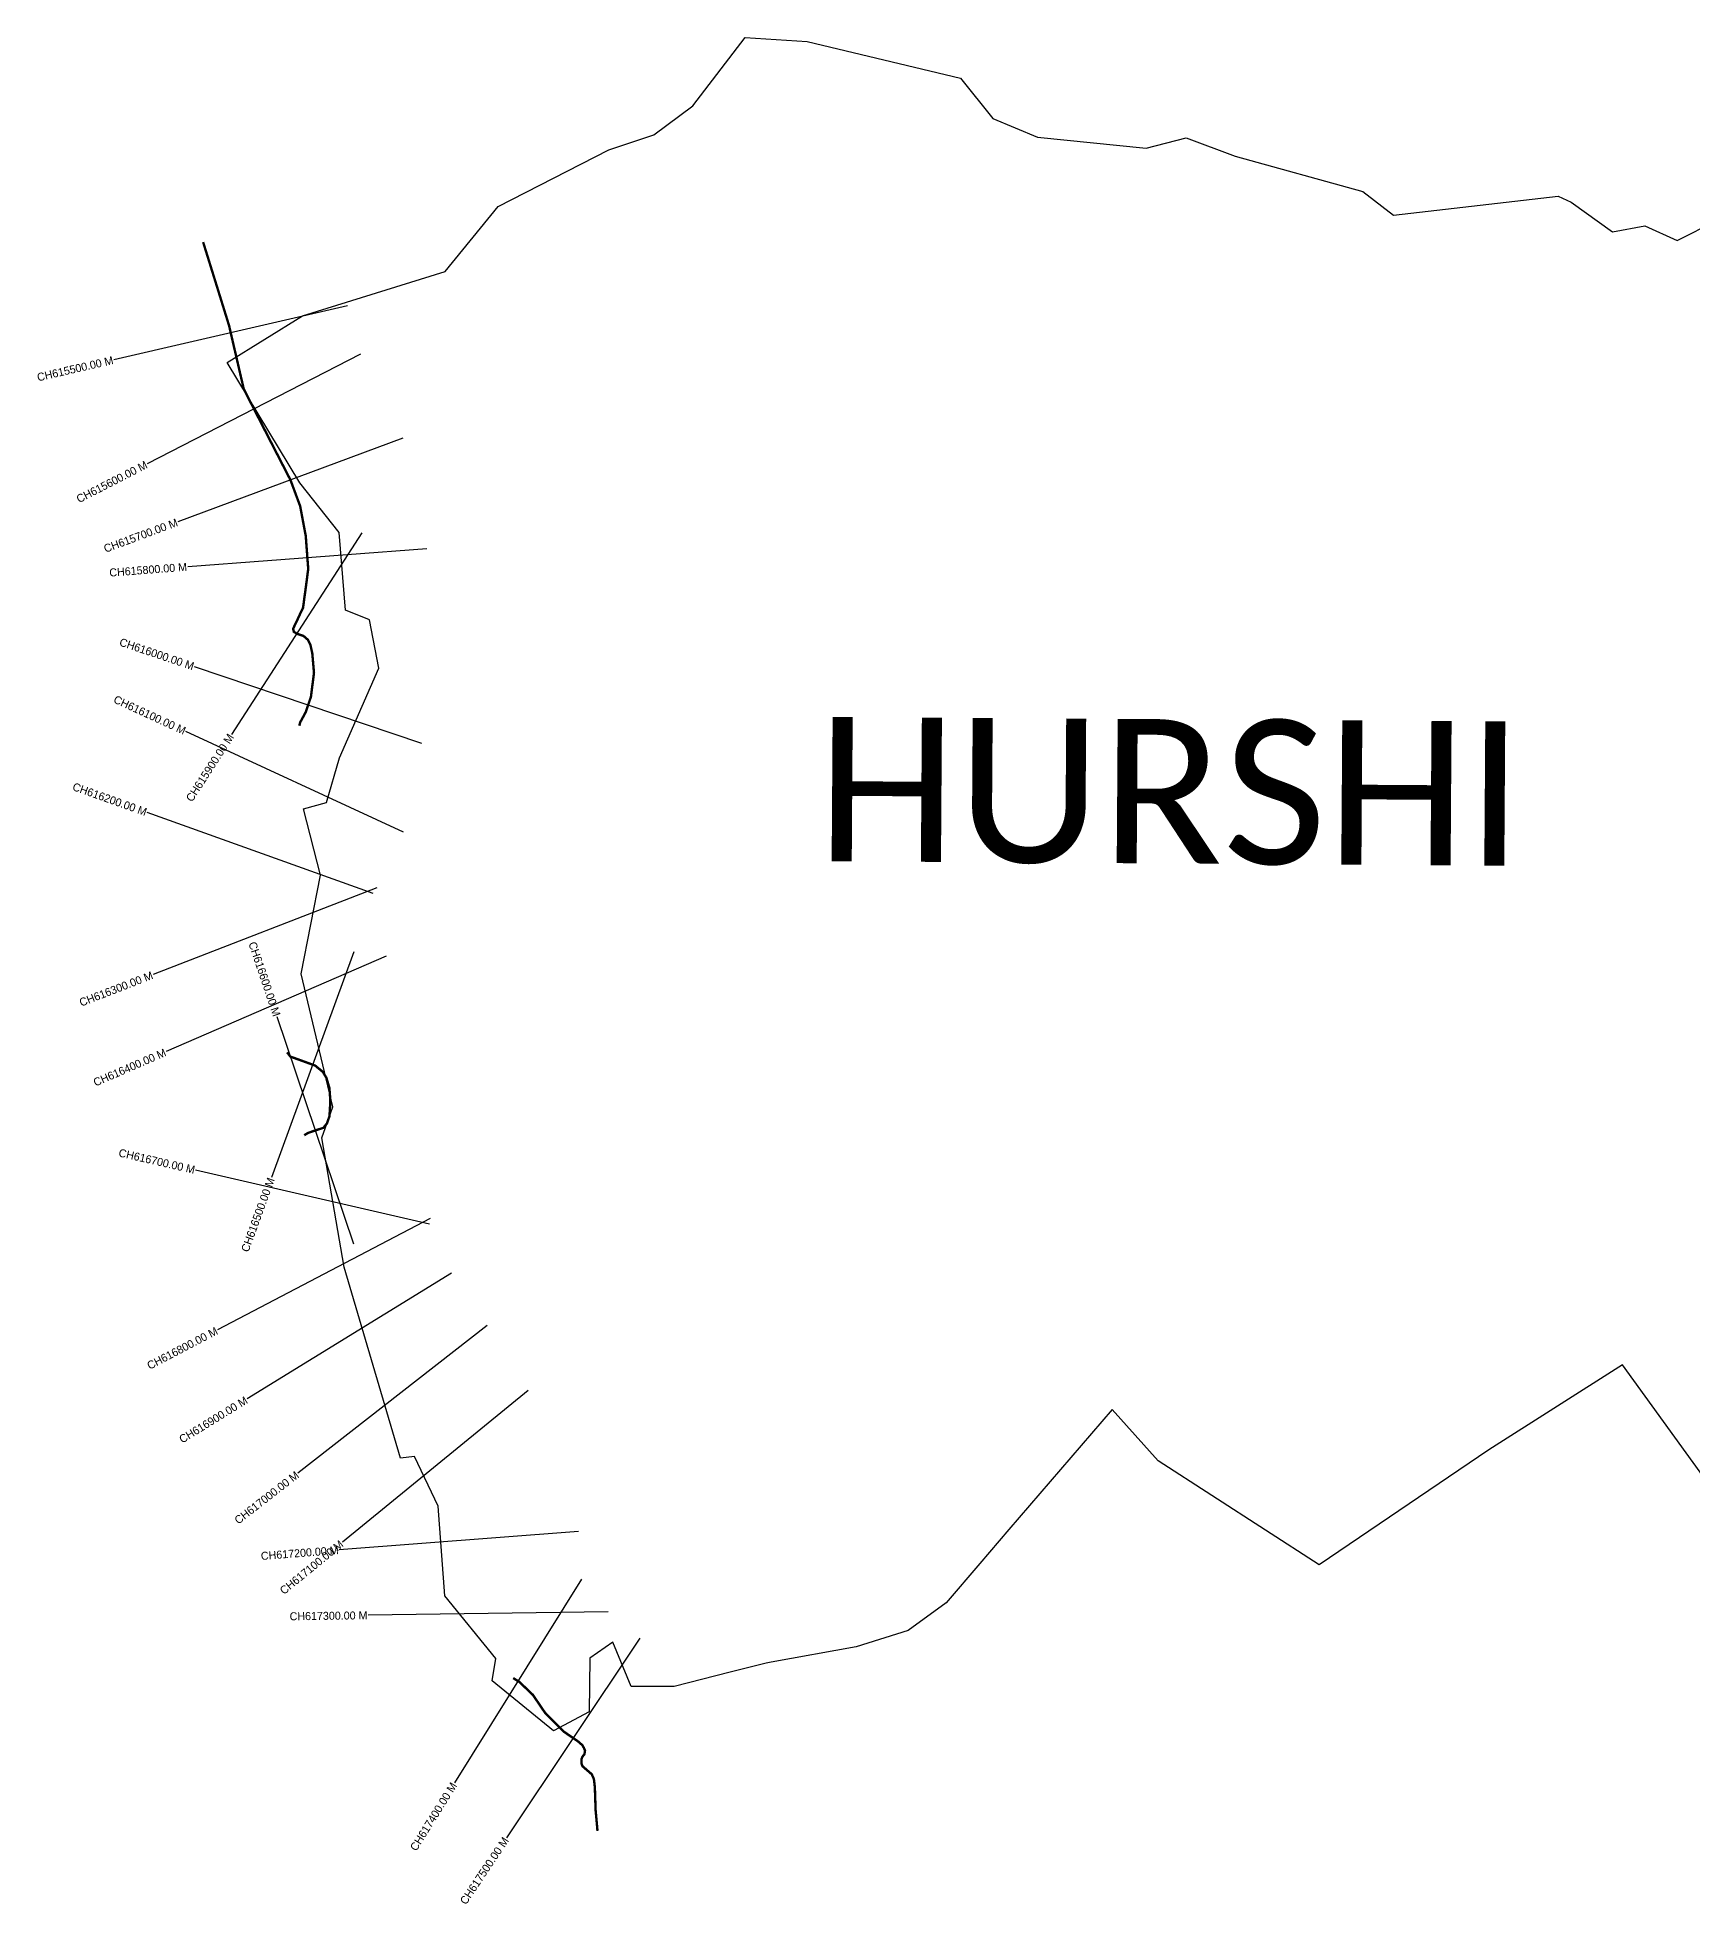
# Model space of a CAD drawing. Header units: metres. Extents: x 322726 to 326866, y 1820442 to 1822835.
# Drawn here: x 322726 to 324796, y 1820502 to 1822835 of the extents above; entities that cross this region are included whole.
import ezdxf
from ezdxf.enums import TextEntityAlignment as Align

# ---------------------------------------------------------------- set-up
doc = ezdxf.new("R2010")
doc.units = ezdxf.units.M
for name, color, linetype in [('CS', 134, 'Continuous'), ('CSMark', 6, 'Continuous'), ('NATURALLY PROTECTED', 3, 'Continuous'), ('VILLAGE NAME', 250, 'Continuous')]:
    doc.layers.add(name, color=color, linetype=linetype)

msp = doc.modelspace()

# ---------------------------------------------------------------- linework, layer by layer
at = {"color": 3}
for points in [[(322963.7, 1822428.4), (323057.9, 1822486.9), (323236.4, 1822542.1), (323302.5, 1822623.5), (323440.9, 1822694.1), (323497.4, 1822713.1), (323546, 1822749.2), (323611.6, 1822834.8), (323688.9, 1822829.4), (323880.6, 1822783.7), (323921, 1822733.2), (323977, 1822710), (324112.8, 1822696.3), (324162.9, 1822709.3), (324224.2, 1822686.3), (324383.8, 1822642.2), (324421.9, 1822612.6), (324628.2, 1822636.4), (324644.2, 1822628.7), (324695.8, 1822591.5), (324736.5, 1822599), (324776.9, 1822580.7), (324826.2, 1822605.7)], [(324825.1, 1821014.3), (324708.5, 1821175.4), (324541.2, 1821069.2), (324329.2, 1820925.4), (324127.9, 1821055.5), (324070.5, 1821119.8), (323941.3, 1820969.7), (323904.8, 1820927.2), (323862.6, 1820878.1), (323815.4, 1820843.6), (323750.1, 1820823.2), (323643.9, 1820803.9), (323637.8, 1820802.8), (323592.8, 1820791.3), (323522.5, 1820773.3), (323468.9, 1820773.3), (323445.8, 1820828.7), (323417.3, 1820809), (323416.3, 1820741.7), (323371.6, 1820718.2), (323295.2, 1820780.6), (323299.8, 1820808.4), (323236, 1820886.7), (323227.4, 1820999), (323198, 1821061), (323180.4, 1821058.7), (323110.1, 1821297.4), (323082.3, 1821459.4), (323095.7, 1821498.1), (323056.1, 1821664.2), (323080.3, 1821787.4), (323059.2, 1821870.5), (323088, 1821878.5), (323104.2, 1821934.1), (323153.2, 1822046.3), (323141.8, 1822106.7), (323111.9, 1822119), (323103.7, 1822215.7), (323054.6, 1822277.8), (322963.7, 1822428.4)]]:
    msp.add_lwpolyline(points, dxfattribs=at)
at = {"layer": 'CS'}
for p, q in [((323114.4, 1822499.2), (322822.1, 1822431.7)), ((323130.6, 1822438.9), (322863.8, 1822301.9)), ((323183.5, 1822333.6), (322902.2, 1822229.3)), ((323132, 1822215.5), (322969.1, 1821963.6)), ((323213.6, 1822195.6), (322914.5, 1822173.1)), ((323207.1, 1821952.2), (322922.9, 1822048.1)), ((323184.4, 1821841.2), (322912.1, 1821967)), ((323146.2, 1821764.8), (322863.7, 1821865.8)), ((323151, 1821771.7), (322871.2, 1821663.4)), ((323162.7, 1821686.4), (322887.4, 1821567)), ((323122, 1821691.6), (323019.3, 1821409.7)), ((323122, 1821326.4), (323026.3, 1821610.7)), ((323216.6, 1821351.4), (322924.2, 1821418.8)), ((323217.6, 1821358.3), (322951.8, 1821219.3)), ((323244.2, 1821290.2), (322988.7, 1821132.9)), ((323288.9, 1821224.5), (323052.3, 1821040.1)), ((323340.2, 1821143.5), (323107.8, 1820953.8)), ((323403.1, 1820967.2), (323104, 1820944.1)), ((323406.7, 1820907.6), (323248, 1820653)), ((323440.2, 1820866.6), (323140.2, 1820862.5)), ((323479.9, 1820833.7), (323313, 1820584.5))]:
    msp.add_line(p, q, dxfattribs=at)
at = {"layer": 'NATURALLY PROTECTED', "color": 2, "const_width": 3, "flags": 128}
for points in [[(322933.7, 1822578.8), (322948.4, 1822531.6), (322966.1, 1822474.6), (322984.5, 1822395.2), (323015.2, 1822335.3), (323042.9, 1822281.5), (323055, 1822248.9), (323062, 1822211.7), (323065.1, 1822170.4), (323062.9, 1822153.5), (323061.6, 1822143.7), (323060.3, 1822134.6), (323058.7, 1822122), (323055.6, 1822115.5), (323051.6, 1822106.9), (323048.5, 1822100.4), (323046.2, 1822095.6), (323047.1, 1822091.8), (323050.9, 1822089.4), (323059.2, 1822086.6), (323064.8, 1822081.7), (323067.9, 1822075.2), (323070.2, 1822064.8), (323072.3, 1822040.4), (323068.5, 1822010.6), (323062.1, 1821991.6), (323055, 1821978.5), (323054, 1821974.3)], [(323038.7, 1821566.1), (323042.8, 1821560.8), (323057.8, 1821555.4), (323073.7, 1821549.6), (323083.4, 1821541.7), (323087.9, 1821534.1), (323091.6, 1821521.5), (323092.8, 1821505.8), (323091.7, 1821486.4), (323088.5, 1821477.2), (323084.1, 1821471.8), (323073.2, 1821468.2), (323064.9, 1821465.4), (323060.1, 1821462.5)], [(323321.4, 1820784), (323329.2, 1820779.1), (323346.1, 1820762.9), (323361.1, 1820740.8), (323374.5, 1820727.2), (323384.4, 1820717.2), (323396.5, 1820709), (323402.4, 1820704.9), (323407.8, 1820700.2), (323409.8, 1820696.7), (323411.2, 1820693.3), (323410.5, 1820688.9), (323408, 1820685.7), (323406.7, 1820682.5), (323406.7, 1820677.3), (323408.1, 1820673.8), (323413.6, 1820669), (323419.6, 1820663.8), (323422.3, 1820657.8), (323423.5, 1820647.7), (323424.1, 1820629.5), (323424.4, 1820619.3), (323425.6, 1820606.4), (323426.8, 1820593)]]:
    msp.add_lwpolyline(points, dxfattribs=at)

# ---------------------------------------------------------------- texts
at = {"layer": 'CSMark'}
for s, rotation, p in [('CH615500.00 M', 13.0005, (322821.1, 1822431.5)), ('CH615600.00 M', 27.1824, (322862.9, 1822301.4)), ('CH615700.00 M', 20.3353, (322901.3, 1822229)), ('CH615800.00 M', 4.3193, (322913.5, 1822173)), ('CH616000.00 M', 341.3523, (322921.9, 1822048.4)), ('CH616100.00 M', 335.2111, (322911.2, 1821967.4)), ('CH615900.00 M', 57.1143, (322968.6, 1821962.8)), ('CH616200.00 M', 340.3348, (322862.8, 1821866.1)), ('CH616600.00 M', 288.5984, (323026, 1821611.6)), ('CH616300.00 M', 21.1614, (322870.3, 1821663)), ('CH616400.00 M', 23.4397, (322886.5, 1821566.6)), ('CH616700.00 M', 347.0013, (322923.3, 1821419.1)), ('CH616500.00 M', 69.9747, (323018.9, 1821408.8)), ('CH616800.00 M', 27.6052, (322950.9, 1821218.8)), ('CH616900.00 M', 31.6269, (322987.9, 1821132.4)), ('CH617000.00 M', 37.9241, (323051.5, 1821039.5)), ('CH617100.00 M', 39.2189, (323107, 1820953.2)), ('CH617200.00 M', 4.404, (323103, 1820944)), ('CH617300.00 M', 0.78, (323139.2, 1820862.5)), ('CH617400.00 M', 58.074, (323247.5, 1820652.2)), ('CH617500.00 M', 56.1896, (323312.4, 1820583.6))]:
    msp.add_text(s, height=10, rotation=rotation, dxfattribs=at).set_placement(p, align=Align.MIDDLE_RIGHT)
at = {"layer": 'VILLAGE NAME', "insert": (323701.6, 1821985.5), "char_height": 180.345, "attachment_point": 1, "rotation": 359.6139}
msp.add_mtext_dynamic_manual_height_columns('{\\fCalibri|b0|i0|c0|p34;HURSHI}', width=1779.605, gutter_width=901.7, heights=[0], dxfattribs=at)

doc.saveas('drawing.dxf')
